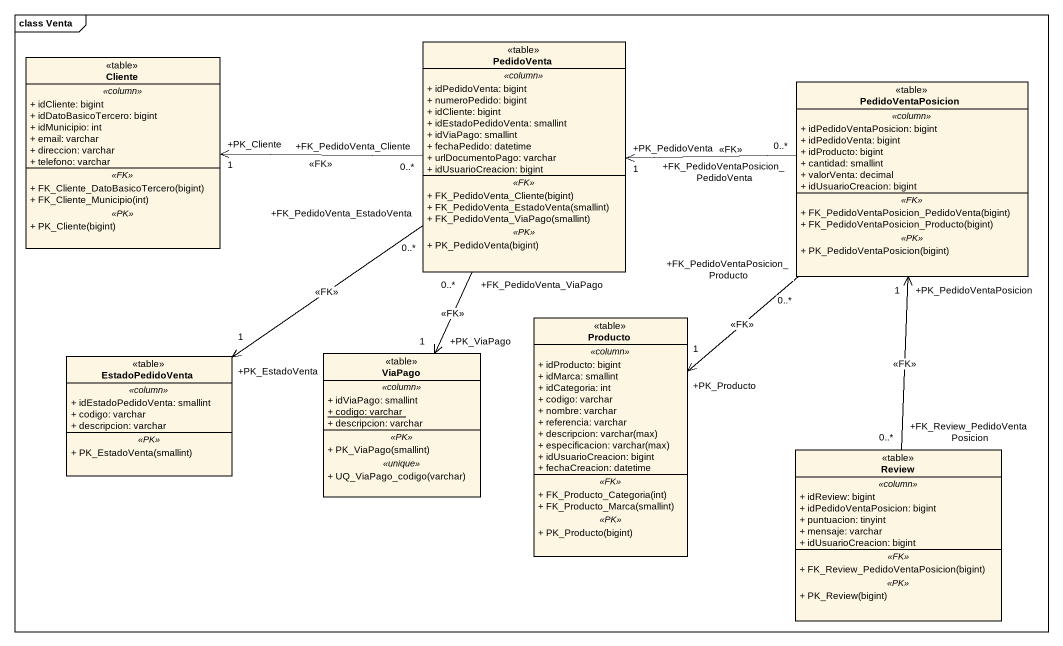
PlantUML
@startuml
mainframe class Venta
hide circle
hide empty members
skinparam classAttributeIconSize 0
class Cliente <<table>> {
  .. <<column>> ..
  + idCliente: bigint
  + idDatoBasicoTercero: bigint
  + idMunicipio: int
  + email: varchar
  + direccion: varchar
  + telefono: varchar
  .. <<FK>> ..
  + FK_Cliente_DatoBasicoTercero(bigint)
  + FK_Cliente_Municipio(int)
  .. <<PK>> ..
  + PK_Cliente(bigint)
}
class PedidoVenta <<table>> {
  .. <<column>> ..
  + idPedidoVenta: bigint
  + numeroPedido: bigint
  + idCliente: bigint
  + idEstadoPedidoVenta: smallint
  + idViaPago: smallint
  + fechaPedido: datetime
  + urlDocumentoPago: varchar
  + idUsuarioCreacion: bigint
  .. <<FK>> ..
  + FK_PedidoVenta_Cliente(bigint)
  + FK_PedidoVenta_EstadoVenta(smallint)
  + FK_PedidoVenta_ViaPago(smallint)
  .. <<PK>> ..
  + PK_PedidoVenta(bigint)
}
class PedidoVentaPosicion <<table>> {
  .. <<column>> ..
  + idPedidoVentaPosicion: bigint
  + idPedidoVenta: bigint
  + idProducto: bigint
  + cantidad: smallint
  + valorVenta: decimal
  + idUsuarioCreacion: bigint
  .. <<FK>> ..
  + FK_PedidoVentaPosicion_PedidoVenta(bigint)
  + FK_PedidoVentaPosicion_Producto(bigint)
  .. <<PK>> ..
  + PK_PedidoVentaPosicion(bigint)
}
class EstadoPedidoVenta <<table>> {
  .. <<column>> ..
  + idEstadoPedidoVenta: smallint
  + codigo: varchar
  + descripcion: varchar
  .. <<PK>> ..
  + PK_EstadoVenta(smallint)
}
class ViaPago <<table>> {
  .. <<column>> ..
  + idViaPago: smallint
  {static} + codigo: varchar
  + descripcion: varchar
  .. <<PK>> ..
  + PK_ViaPago(smallint)
  .. <<unique>> ..
  + UQ_ViaPago_codigo(varchar)
}
class Producto <<table>> {
  .. <<column>> ..
  + idProducto: bigint
  + idMarca: smallint
  + idCategoria: int
  + codigo: varchar
  + nombre: varchar
  + referencia: varchar
  {field} + descripcion: varchar(max)
  {field} + especificacion: varchar(max)
  + idUsuarioCreacion: bigint
  + fechaCreacion: datetime
  .. <<FK>> ..
  + FK_Producto_Categoria(int)
  + FK_Producto_Marca(smallint)
  .. <<PK>> ..
  + PK_Producto(bigint)
}
class Review <<table>> {
  .. <<column>> ..
  + idReview: bigint
  + idPedidoVentaPosicion: bigint
  + puntuacion: tinyint
  + mensaje: varchar
  + idUsuarioCreacion: bigint
  .. <<FK>> ..
  + FK_Review_PedidoVentaPosicion(bigint)
  .. <<PK>> ..
  + PK_Review(bigint)
}
PedidoVenta "+FK_PedidoVenta_Cliente\n0..*" -left-> "+PK_Cliente\n1" Cliente : <<FK>>
PedidoVenta "+FK_PedidoVenta_EstadoVenta\n0..*" --> "+PK_EstadoVenta\n1" EstadoPedidoVenta : <<FK>>
PedidoVenta "+FK_PedidoVenta_ViaPago\n0..*" --> "+PK_ViaPago\n1" ViaPago : <<FK>>
PedidoVentaPosicion "+FK_PedidoVentaPosicion_PedidoVenta\n0..*" -left-> "+PK_PedidoVenta\n1" PedidoVenta : <<FK>>
PedidoVentaPosicion "+FK_PedidoVentaPosicion_Producto\n0..*" --> "+PK_Producto\n1" Producto : <<FK>>
Review "+FK_Review_PedidoVentaPosicion\n0..*" -up-> "+PK_PedidoVentaPosicion\n1" PedidoVentaPosicion : <<FK>>
@enduml
